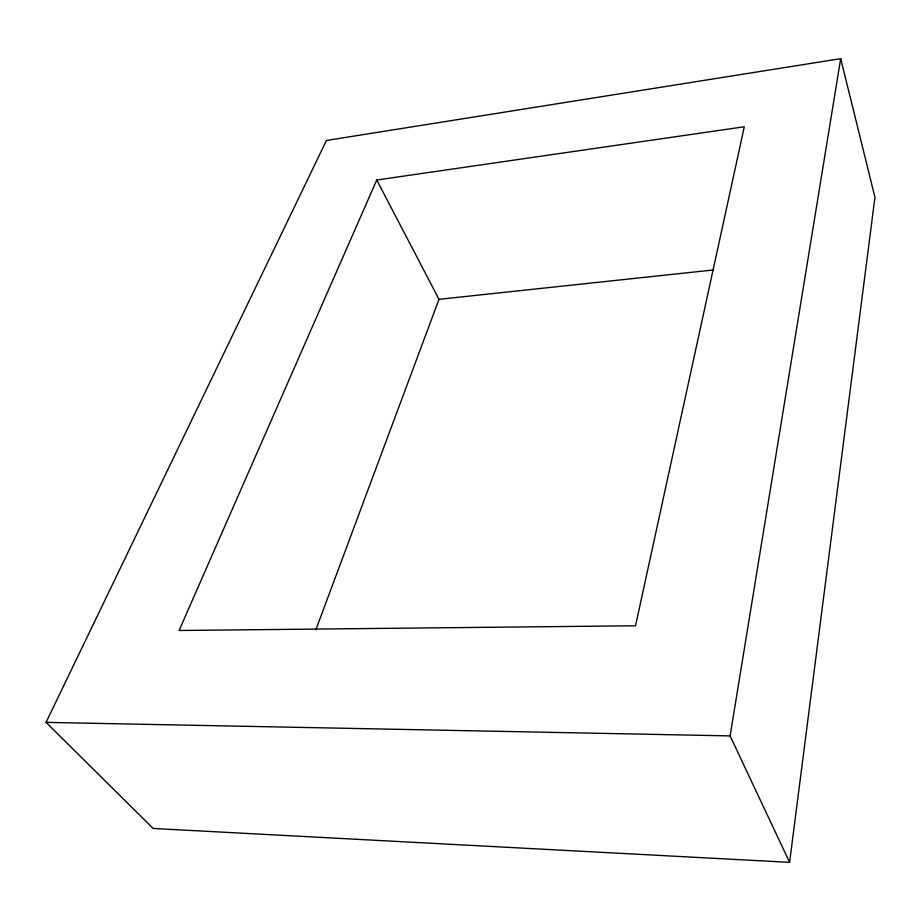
<?xml version="1.0" encoding="UTF-8"?>
<svg xmlns="http://www.w3.org/2000/svg" width="921" height="921" viewBox="0 0 921 921"><rect width="100%" height="100%" fill="white"/><g stroke="black" fill="none" stroke-linecap="round" stroke-linejoin="round"><path stroke-width="1.38" d="M789.596 862.344L874.95 197.347L840.689 58.656L326.425 140.476L46.05 722.363L153.162 828.463L789.596 862.344L730.111 735.902L840.689 58.656M315.915 629.63L438.983 299.325L376.758 179.998L744.295 126.764L635.525 625.773L179.088 630.494L376.758 179.998M438.983 299.325L713.188 269.98M46.05 722.363L730.111 735.902"/></g></svg>
